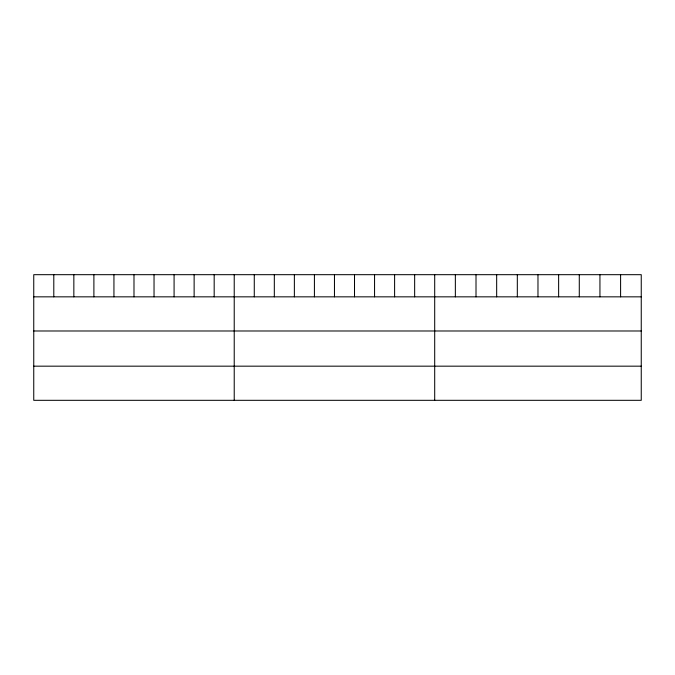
<?xml version="1.0" encoding="UTF-8"?>
<svg xmlns="http://www.w3.org/2000/svg" width="675" height="675" viewBox="0 0 675 675"><rect width="100%" height="100%" fill="white"/><g stroke="black" fill="none" stroke-linecap="round" stroke-linejoin="round"><path stroke-width="1.01" d="M641.25 296.84L641.25 400.317L33.75 400.317L33.75 274.683L641.25 274.683L641.25 296.84L33.75 296.84M33.75 330.986L641.25 330.986M33.75 366.171L641.25 366.171M620.595 274.683L620.595 296.84M599.94 274.683L599.94 296.84M579.285 274.683L579.285 296.84M558.63 274.683L558.63 296.84M537.975 274.683L537.975 296.84M517.32 274.683L517.32 296.84M496.665 274.683L496.665 296.84M476.01 274.683L476.01 296.84M455.355 274.683L455.355 296.84M434.7 274.683L434.7 400.317M414.652 274.683L414.652 296.84M394.605 274.683L394.605 296.84M374.558 274.683L374.558 296.84M354.51 274.683L354.51 296.84M334.462 274.683L334.462 296.84M314.415 274.683L314.415 296.84M294.368 274.683L294.368 296.84M274.32 274.683L274.32 296.84M254.273 274.683L254.273 296.84M234.225 274.683L234.225 400.317M214.178 274.683L214.178 296.84M194.13 274.683L194.13 296.84M174.082 274.683L174.082 296.84M154.035 274.683L154.035 296.84M133.988 274.683L133.988 296.84M113.94 274.683L113.94 296.84M93.892 274.683L93.892 296.84M73.845 274.683L73.845 296.84M53.797 274.683L53.797 296.84"/></g></svg>
